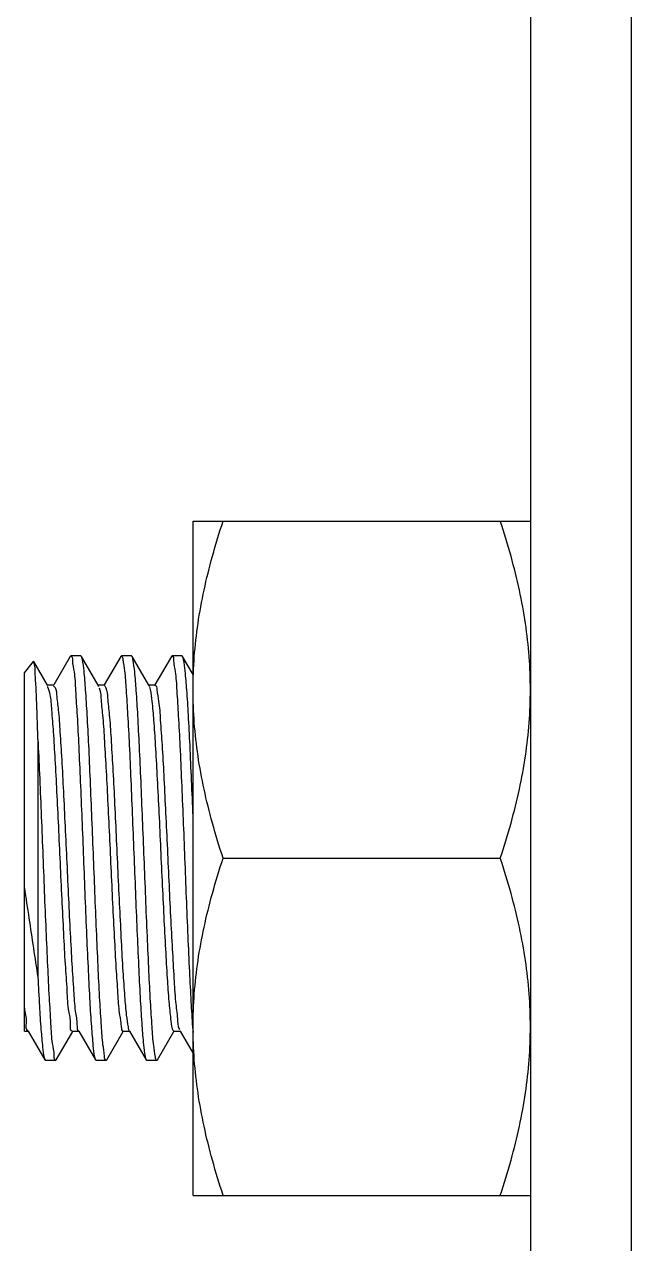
# Model space of a CAD drawing. Extents: x 815029915 to 815825525, y 579155098 to 579748855.
# Drawn here: x 815613330.9 to 815613425, y 579337720.8 to 579337909.8 of the extents above; entities that cross this region are included whole.
import ezdxf

# ---------------------------------------------------------------- set-up
doc = ezdxf.new("R2010")
doc.units = 0
doc.header["$LTSCALE"] = 100
doc.header["$MEASUREMENT"] = 0
doc.layers.add('02___PRT_ALL_AXES', color=7, linetype='Continuous')

msp = doc.modelspace()

# ---------------------------------------------------------------- linework, layer by layer
at = {"color": 0, "linetype": 'Continuous'}
for p, q in [((815613425, 579337676.03), (815613425, 579338094.16)), ((815613409.32, 579338087.89), (815613409.32, 579337682.3)), ((815613338.02, 579337811.85), (815613335.46, 579337807.42)), ((815613338.02, 579337811.85), (815613338.11, 579337811.92)), ((815613339.76, 579337811.85), (815613339.68, 579337811.92)), ((815613342.34, 579337807.39), (815613339.76, 579337811.85)), ((815613345.86, 579337811.85), (815613343.3, 579337807.42)), ((815613345.86, 579337811.85), (815613345.95, 579337811.92)), ((815613347.6, 579337811.85), (815613347.52, 579337811.92)), ((815613350.18, 579337807.39), (815613347.6, 579337811.85)), ((815613353.7, 579337811.85), (815613351.14, 579337807.42)), ((815613353.7, 579337811.85), (815613353.79, 579337811.92)), ((815613355.44, 579337811.85), (815613355.36, 579337811.92)), ((815613357.06, 579337809.06), (815613355.44, 579337811.85)), ((815613330.92, 579337809.31), (815613332.33, 579337811.07)), ((815613332.38, 579337811.05), (815613332.33, 579337811.07)), ((815613334.5, 579337807.39), (815613332.38, 579337811.05)), ((815613330.92, 579337753.73), (815613330.92, 579337809.31)), ((815613334.44, 579337807.22), (815613334.49, 579337807.14)), ((815613334.55, 579337807.31), (815613334.5, 579337807.39)), ((815613335.5, 579337807.39), (815613334.55, 579337807.39)), ((815613342.39, 579337807.31), (815613342.34, 579337807.39)), ((815613343.34, 579337807.39), (815613342.39, 579337807.39)), ((815613350.23, 579337807.31), (815613350.18, 579337807.39)), ((815613351.18, 579337807.39), (815613350.23, 579337807.39)), ((815613333.01, 579337798.99), (815613333.01, 579337762.12)), ((815613330.92, 579337753.73), (815613331.47, 579337753.73)), ((815613331.47, 579337753.81), (815613331.53, 579337753.73)), ((815613331.53, 579337753.73), (815613334.1, 579337749.28)), ((815613335.84, 579337749.28), (815613338.41, 579337753.71)), ((815613338.37, 579337753.73), (815613339.31, 579337753.73)), ((815613339.31, 579337753.81), (815613339.37, 579337753.73)), ((815613339.37, 579337753.73), (815613341.94, 579337749.28)), ((815613343.68, 579337749.28), (815613346.25, 579337753.71)), ((815613346.21, 579337753.73), (815613347.15, 579337753.73)), ((815613347.15, 579337753.81), (815613347.21, 579337753.73)), ((815613347.21, 579337753.73), (815613349.78, 579337749.28)), ((815613351.52, 579337749.28), (815613354.09, 579337753.71)), ((815613354.05, 579337753.73), (815613354.99, 579337753.73)), ((815613354.99, 579337753.81), (815613355.05, 579337753.73)), ((815613355.05, 579337753.73), (815613357.06, 579337750.26)), ((815613356.98, 579337754.42), (815613357.06, 579337753.52)), ((815613334.1, 579337749.28), (815613334.19, 579337749.2)), ((815613335.76, 579337749.2), (815613335.84, 579337749.28)), ((815613341.94, 579337749.28), (815613342.03, 579337749.2)), ((815613343.68, 579337749.28), (815613343.6, 579337749.2)), ((815613349.78, 579337749.28), (815613349.87, 579337749.2)), ((815613351.52, 579337749.28), (815613351.44, 579337749.2))]:
    msp.add_line(p, q, dxfattribs=at)
for points, start_tangent, end_tangent in [([(815613338.11, 579337811.92), (815613338.12, 579337811.92), (815613338.36, 579337811.27), (815613338.61, 579337809.46), (815613338.85, 579337806.54), (815613339.09, 579337802.65), (815613339.34, 579337797.9), (815613339.58, 579337792.46), (815613339.83, 579337786.62), (815613340.07, 579337780.56)], (0.933337, 0.359001), (0.039757, -0.999209)), ([(815613341.64, 579337780.56), (815613341.39, 579337786.67), (815613341.14, 579337792.64), (815613340.9, 579337798.11), (815613340.65, 579337802.8), (815613340.41, 579337806.69), (815613340.16, 579337809.61), (815613339.91, 579337811.38), (815613339.75, 579337811.84)], (-0.039757, 0.999209), (-0.489832, 0.871817)), ([(815613345.95, 579337811.92), (815613346.18, 579337811.38), (815613346.43, 579337809.61), (815613346.68, 579337806.69), (815613346.92, 579337802.8), (815613347.17, 579337798.11), (815613347.41, 579337792.64), (815613347.66, 579337786.67), (815613347.91, 579337780.56)], (0.933344, -0.358982), (0.039757, -0.999209)), ([(815613349.48, 579337780.56), (815613349.23, 579337786.62), (815613348.99, 579337792.47), (815613348.74, 579337797.93), (815613348.5, 579337802.68), (815613348.26, 579337806.57), (815613348.01, 579337809.48), (815613347.77, 579337811.28), (815613347.61, 579337811.85)], (-0.039757, 0.999209), (-0.472755, 0.881194)), ([(815613353.79, 579337811.92), (815613353.8, 579337811.92), (815613354.04, 579337811.28), (815613354.28, 579337809.48), (815613354.53, 579337806.57), (815613354.77, 579337802.68), (815613355.02, 579337797.93), (815613355.26, 579337792.47), (815613355.51, 579337786.62), (815613355.75, 579337780.56)], (0.95085, 0.309652), (0.039757, -0.999209)), ([(815613357.06, 579337787.07), (815613356.82, 579337792.63), (815613356.58, 579337798.08), (815613356.33, 579337802.76), (815613356.09, 579337806.66), (815613355.84, 579337809.59), (815613355.59, 579337811.37), (815613355.43, 579337811.84)], (-0.040733, 0.99917), (-0.48609, 0.873909)), ([(815613333.01, 579337798.99), (815613332.88, 579337803.32), (815613332.74, 579337806.81), (815613332.6, 579337809.31), (815613332.46, 579337810.73), (815613332.34, 579337811.03)], (-0.029159, 0.999575), (-0.544269, 0.838911)), ([(815613334.49, 579337807.14), (815613334.86, 579337805.95), (815613335.13, 579337803.56), (815613335.39, 579337800.15), (815613335.65, 579337795.87), (815613335.92, 579337790.91), (815613336.18, 579337785.49), (815613336.44, 579337779.85), (815613336.71, 579337774.25), (815613336.97, 579337768.92), (815613337.23, 579337764.11), (815613337.5, 579337760.03), (815613337.76, 579337756.86), (815613338.02, 579337754.75), (815613338.29, 579337753.79), (815613338.33, 579337753.8)], (0.475687, -0.879614), (0.880301, 0.474416)), ([(815613335.43, 579337807.27), (815613335.91, 579337805.95), (815613336.17, 579337803.56), (815613336.43, 579337800.15), (815613336.7, 579337795.87), (815613336.96, 579337790.91), (815613337.22, 579337785.49), (815613337.49, 579337779.85), (815613337.75, 579337774.25), (815613338.02, 579337768.92), (815613338.28, 579337764.11), (815613338.54, 579337760.03), (815613338.81, 579337756.86), (815613339.07, 579337754.75), (815613339.16, 579337753.93)], (0.872469, -0.48867), (0.327816, -0.944742)), ([(815613342.35, 579337807.28), (815613342.5, 579337807)], (0.596616, -0.802527), (0.427002, -0.904251)), ([(815613342.5, 579337807), (815613342.77, 579337805.45), (815613343.03, 579337802.8), (815613343.29, 579337799.16), (815613343.56, 579337794.69), (815613343.82, 579337789.59), (815613344.09, 579337784.09), (815613344.35, 579337778.44), (815613344.61, 579337772.88), (815613344.88, 579337767.66), (815613345.14, 579337763.01), (815613345.4, 579337759.15), (815613345.67, 579337756.23), (815613345.93, 579337754.4), (815613346.19, 579337753.73), (815613346.21, 579337753.73)], (0.427002, -0.904251), (0.915311, 0.402748)), ([(815613343.31, 579337807.36), (815613343.55, 579337807), (815613343.81, 579337805.45), (815613344.08, 579337802.8), (815613344.34, 579337799.16), (815613344.6, 579337794.69), (815613344.87, 579337789.59), (815613345.13, 579337784.09), (815613345.39, 579337778.44), (815613345.66, 579337772.88), (815613345.92, 579337767.66), (815613346.18, 579337763.01), (815613346.45, 579337759.15), (815613346.71, 579337756.23), (815613346.98, 579337754.4), (815613347.07, 579337753.99)], (0.826116, -0.563501), (0.291356, -0.956615)), ([(815613350.24, 579337807.31), (815613350.31, 579337807.13)], (0.474517, -0.880247), (0.291356, -0.956615)), ([(815613350.31, 579337807.13), (815613350.41, 579337806.72), (815613350.67, 579337804.89), (815613350.94, 579337801.97), (815613351.2, 579337798.11), (815613351.46, 579337793.46), (815613351.73, 579337788.24), (815613351.99, 579337782.68), (815613352.25, 579337777.03), (815613352.52, 579337771.53), (815613352.78, 579337766.44), (815613353.05, 579337761.97), (815613353.31, 579337758.32), (815613353.57, 579337755.67), (815613353.84, 579337754.12), (815613354.07, 579337753.76)], (0.291356, -0.956615), (0.826116, -0.563501)), ([(815613351.18, 579337807.39), (815613351.19, 579337807.39), (815613351.46, 579337806.72), (815613351.72, 579337804.89), (815613351.98, 579337801.97), (815613352.25, 579337798.11), (815613352.51, 579337793.46), (815613352.77, 579337788.24), (815613353.04, 579337782.68), (815613353.3, 579337777.03), (815613353.56, 579337771.53), (815613353.83, 579337766.44), (815613354.09, 579337761.97), (815613354.35, 579337758.32), (815613354.62, 579337755.67), (815613354.88, 579337754.12)], (0.915311, 0.402748), (0.427002, -0.904251)), ([(815613333.01, 579337798.99), (815613333.26, 579337793.63), (815613333.51, 579337787.75), (815613333.76, 579337781.6), (815613334, 579337775.4), (815613334.25, 579337769.4), (815613334.5, 579337763.84), (815613334.75, 579337758.94), (815613334.99, 579337754.89), (815613335.24, 579337751.84), (815613335.49, 579337749.92), (815613335.74, 579337749.21), (815613335.75, 579337749.21)], (0.049111, -0.998793), (0.866249, 0.499612)), ([(815613340.07, 579337780.56), (815613340.31, 579337774.45), (815613340.56, 579337768.49), (815613340.81, 579337763.03), (815613341.05, 579337758.34), (815613341.3, 579337754.45), (815613341.55, 579337751.52), (815613341.79, 579337749.75), (815613341.96, 579337749.28)], (0.039757, -0.999209), (0.487768, -0.872973)), ([(815613343.6, 579337749.2), (815613343.59, 579337749.2), (815613343.34, 579337749.85), (815613343.1, 579337751.65), (815613342.86, 579337754.56), (815613342.61, 579337758.46), (815613342.37, 579337763.21), (815613342.12, 579337768.66), (815613341.88, 579337774.5), (815613341.64, 579337780.56)], (-0.942585, -0.333967), (-0.039757, 0.999209)), ([(815613347.91, 579337780.56), (815613348.15, 579337774.5), (815613348.39, 579337768.66), (815613348.64, 579337763.21), (815613348.88, 579337758.46), (815613349.13, 579337754.56), (815613349.37, 579337751.65), (815613349.61, 579337749.85), (815613349.78, 579337749.27)], (0.039757, -0.999209), (0.472977, -0.881075)), ([(815613351.44, 579337749.21), (815613351.21, 579337749.74), (815613350.96, 579337751.5), (815613350.71, 579337754.42), (815613350.46, 579337758.3), (815613350.22, 579337762.99), (815613349.97, 579337768.47), (815613349.72, 579337774.45), (815613349.48, 579337780.56)], (-0.925056, 0.37983), (-0.039757, 0.999209)), ([(815613355.75, 579337780.56), (815613355.99, 579337774.45), (815613356.24, 579337768.47), (815613356.49, 579337762.99), (815613356.73, 579337758.3), (815613356.98, 579337754.42)], (0.039757, -0.999209), (0.085084, -0.996374)), ([(815613330.92, 579337775.92), (815613331.62, 579337771.27), (815613332.32, 579337766.63), (815613333.01, 579337762.12)], (0.151381, -0.988475), (0.154547, -0.987985)), ([(815613333.01, 579337762.12), (815613333.25, 579337757.64), (815613333.49, 579337753.97), (815613333.73, 579337751.27), (815613333.97, 579337749.67), (815613334.13, 579337749.29)], (0.049134, -0.998792), (0.513805, -0.857907)), ([(815613330.92, 579337757.32), (815613331.18, 579337755.04), (815613331.44, 579337753.87), (815613331.46, 579337753.87)], (0.092607, -0.995703), (0.984784, 0.173782)), ([(815613339.16, 579337753.93), (815613339.32, 579337753.78)], (0.327816, -0.944742), (0.980432, 0.196859)), ([(815613347.07, 579337753.99), (815613347.15, 579337753.81)], (0.291356, -0.956615), (0.474517, -0.880247)), ([(815613354.88, 579337754.12), (815613355.04, 579337753.85)], (0.427002, -0.904251), (0.596616, -0.802527))]:
    msp.add_spline(points, degree=3, dxfattribs=dict(at, start_tangent=start_tangent, end_tangent=end_tangent))
at = {"layer": '02___PRT_ALL_AXES', "color": 0, "linetype": 'Continuous'}
for p, q in [((815613357.06, 579337728.29), (815613357.06, 579337832.83)), ((815613357.06, 579337832.83), (815613409.32, 579337832.83)), ((815613339.68, 579337811.92), (815613338.11, 579337811.92)), ((815613347.52, 579337811.92), (815613345.95, 579337811.92)), ((815613355.36, 579337811.92), (815613353.79, 579337811.92)), ((815613361.72, 579337780.56), (815613404.65, 579337780.56)), ((815613335.76, 579337749.2), (815613334.19, 579337749.2)), ((815613343.6, 579337749.2), (815613342.03, 579337749.2)), ((815613351.44, 579337749.2), (815613349.87, 579337749.2)), ((815613357.06, 579337728.29), (815613409.32, 579337728.29))]:
    msp.add_line(p, q, dxfattribs=at)
for points, start_tangent, end_tangent in [([(815613357.06, 579337806.69), (815613357.25, 579337811.82), (815613357.82, 579337816.96), (815613358.76, 579337822.12), (815613360.06, 579337827.38), (815613361.72, 579337832.83)], (0, 1), (0.316228, 0.948683)), ([(815613409.32, 579337806.69), (815613409.13, 579337811.82), (815613408.56, 579337816.96), (815613407.62, 579337822.12), (815613406.32, 579337827.38), (815613404.65, 579337832.83)], (0, 1), (-0.316228, 0.948683)), ([(815613361.72, 579337780.56), (815613360.06, 579337786.01), (815613358.76, 579337791.27), (815613357.82, 579337796.43), (815613357.25, 579337801.57), (815613357.06, 579337806.69)], (-0.316228, 0.948683), (-0.000001, 1)), ([(815613404.65, 579337780.56), (815613406.32, 579337786.01), (815613407.62, 579337791.27), (815613408.56, 579337796.43), (815613409.13, 579337801.57), (815613409.32, 579337806.69)], (0.316228, 0.948683), (0.000001, 1)), ([(815613357.06, 579337754.43), (815613357.25, 579337759.56), (815613357.82, 579337764.69), (815613358.76, 579337769.85), (815613360.06, 579337775.11), (815613361.72, 579337780.56)], (0, 1), (0.316228, 0.948683)), ([(815613409.32, 579337754.43), (815613409.13, 579337759.56), (815613408.56, 579337764.69), (815613407.62, 579337769.85), (815613406.32, 579337775.11), (815613404.65, 579337780.56)], (0, 1), (-0.316228, 0.948683)), ([(815613361.72, 579337728.29), (815613360.06, 579337733.74), (815613358.76, 579337739), (815613357.82, 579337744.17), (815613357.25, 579337749.3), (815613357.06, 579337754.43)], (-0.316228, 0.948683), (-0.000001, 1)), ([(815613404.65, 579337728.29), (815613406.32, 579337733.74), (815613407.62, 579337739), (815613408.56, 579337744.17), (815613409.13, 579337749.3), (815613409.32, 579337754.43)], (0.316228, 0.948683), (0.000001, 1))]:
    msp.add_spline(points, degree=3, dxfattribs=dict(at, start_tangent=start_tangent, end_tangent=end_tangent))

doc.saveas('drawing.dxf')
